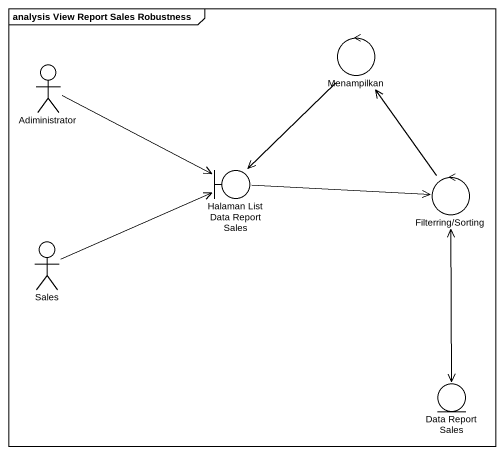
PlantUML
@startuml
mainframe analysis View Report Sales Robustness
control Menampilkan
actor Adiministrator
boundary "Halaman List Data Report Sales" as Halaman_List_Data_Report
control "Filterring/Sorting" as Filterring_Sorting
actor Sales
entity "Data Report Sales" as Data_Report_Sales
Menampilkan --> Halaman_List_Data_Report
Adiministrator -right-> Halaman_List_Data_Report
Halaman_List_Data_Report -right-> Filterring_Sorting
Filterring_Sorting -up-> Menampilkan
Filterring_Sorting <--> Data_Report_Sales
Sales -right-> Halaman_List_Data_Report
@enduml
